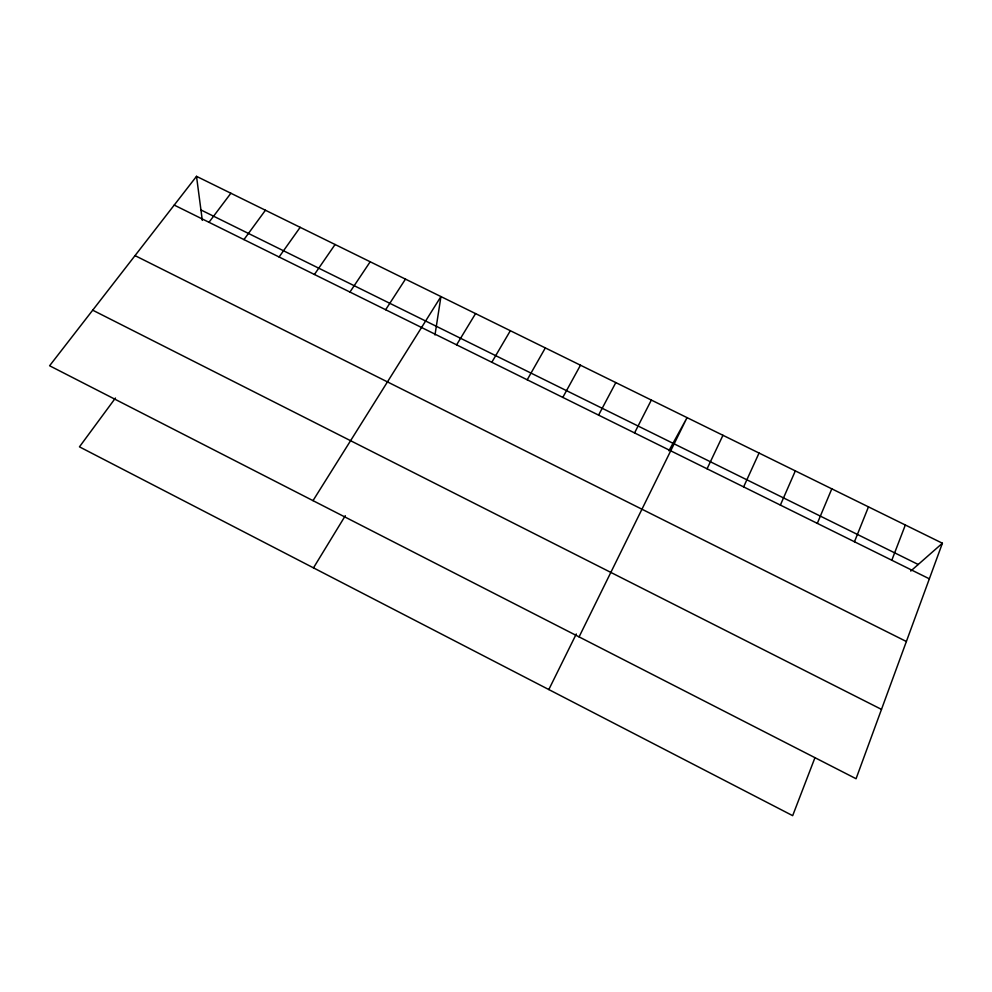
<?xml version="1.0" encoding="UTF-8"?>
<svg xmlns="http://www.w3.org/2000/svg" width="992" height="992" viewBox="0 0 992 992"><rect width="100%" height="100%" fill="white"/><g stroke="black" fill="none" stroke-linecap="round" stroke-linejoin="round"><path stroke-width="1.49" d="M434.98 334.974L440.944 296.571L313.001 500.638M942.4 543.232L856.071 778.732L49.6 365.763L196.515 176.34L942.4 543.232L910.743 571.057M814.965 757.665L792.67 815.66L79.459 446.846L115.444 398.04M891.808 560.232L905.336 525.004M854.459 541.756L868.471 506.875M817.309 523.367L831.804 488.833M780.369 505.089L795.336 470.89M743.628 486.898L759.054 453.046M707.073 468.807L722.957 435.29M579.08 636.889L687.059 417.632L668.906 450.765M548.812 689.564L576.29 633.962M634.558 432.921L651.347 400.061M598.585 415.115L615.821 382.59M562.799 397.408L580.481 365.205M527.211 379.787L545.327 347.919M491.809 362.266L510.347 330.708M456.593 344.844L475.565 313.596M313.484 567.858L345.303 515.716M385.652 309.727L405.468 279.124M349.94 292.057L370.19 261.764M314.427 274.474L335.085 244.503M279.087 256.99L300.167 227.329M243.945 239.593L265.434 210.242M208.99 222.295L230.888 193.242M200.942 209.957L918.208 564.485M174.22 205.084L929.355 578.82M135.024 255.614L906.378 641.502M92.702 310.186L881.491 709.392M196.515 176.34L202.318 220.373"/></g></svg>
